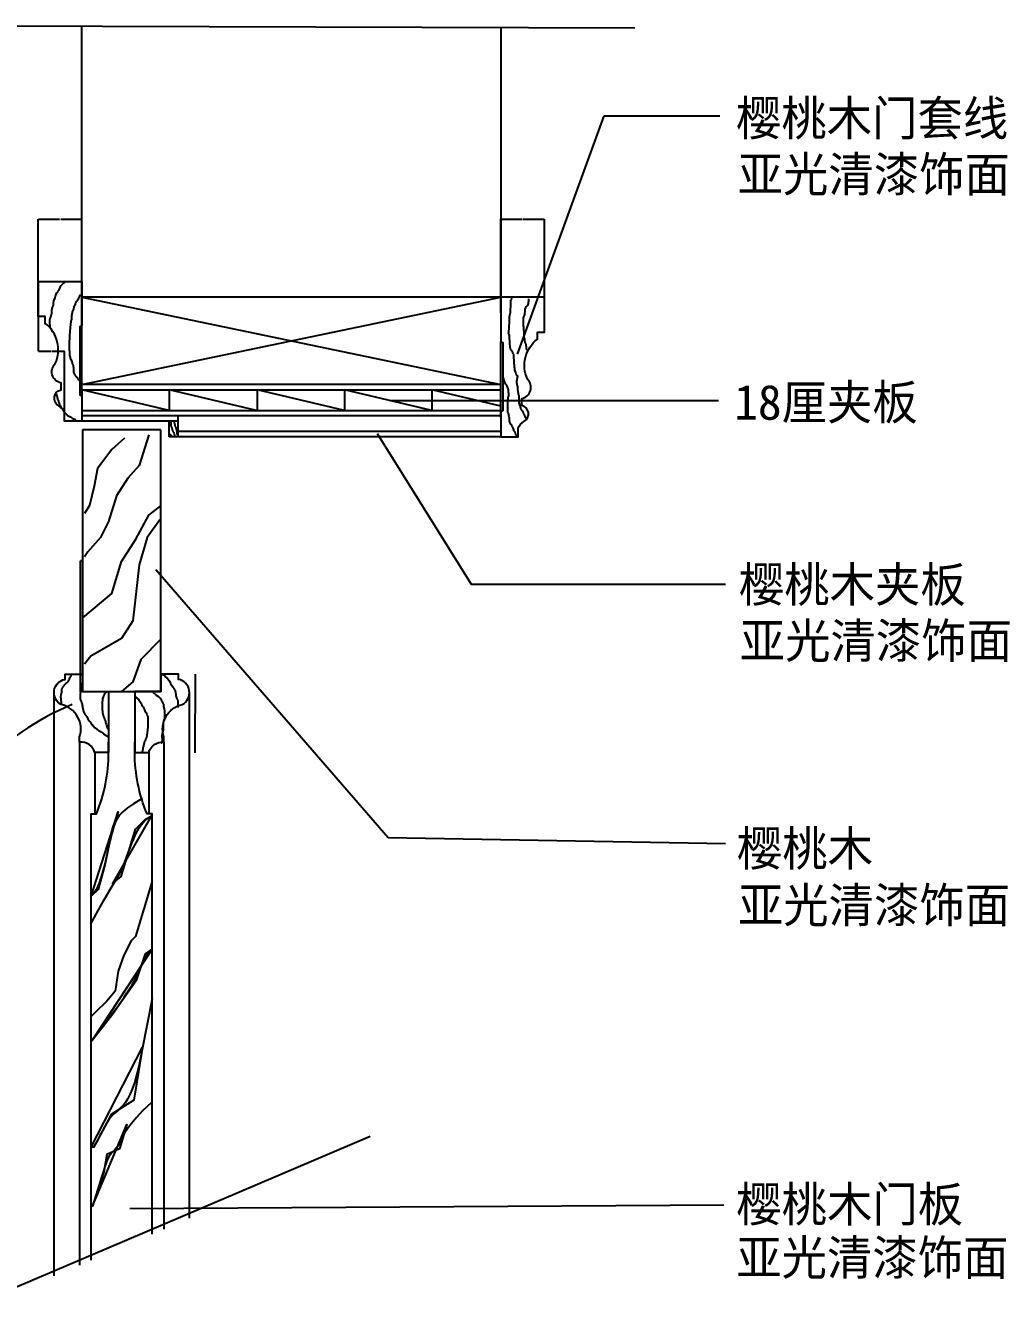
# Model space of a CAD drawing. Header units: metres. Extents: x 284 to 5327, y 183 to 6858.
# Drawn here: x 3512 to 5204, y 4670 to 6858 of the extents above; entities that cross this region are included whole.
import ezdxf

# ---------------------------------------------------------------- set-up
doc = ezdxf.new("R2010")
doc.units = ezdxf.units.M
for name, color, linetype in [('2', 2, 'Continuous'), ('3', 3, 'Continuous'), ('4', 4, 'Continuous'), ('7', 7, 'Continuous'), ('BH', 3, 'Continuous'), ('DIM', 3, 'Continuous'), ('TEXT', 3, 'Continuous')]:
    doc.layers.add(name, color=color, linetype=linetype)
doc.dimstyles.get("Standard").update_dxf_attribs({"dimtxt": 2.5, "dimasz": 2.5, "dimexe": 1.25, "dimexo": 0.625, "dimtad": 1, "dimcen": 2.5, "dimazin": 3, "dimtfac": 1, "dimtmove": 0, "dimatfit": 3})

# ---------------------------------------------------------------- blocks, each defined once
blk = doc.blocks.new('*D30')
for p, q in [((3803.74, 5742.82), (3803.74, 5675.44)), ((3803.49, 5675.44), (3803.24, 5675.44)), ((3803.74, 5608.05), (3803.74, 5675.44)), ((3803.74, 5675.44), (3803.74, 5675.44)), ((3803.99, 5675.44), (3804.24, 5675.44))]:
    blk.add_line(p, q)
at = {"layer": 'Defpoints'}
for p in [(3803.74, 5742.82), (3803.74, 5675.44), (3803.74, 5608.05)]:
    blk.add_point(p, dxfattribs=at)
at = {"layer": 'DIM', "insert": (3803.74, 5676.565), "char_height": 1, "attachment_point": 5}
blk.add_mtext('45', dxfattribs=at)
blk = doc.blocks.new('*D31')
for p, q in [((3534.06, 6418.15), (3534.06, 6525.59)), ((3534.31, 6525.59), (3570.56, 6525.59)), ((3572.56, 6525.59), (3608.81, 6525.59)), ((3609.06, 6418.15), (3609.06, 6525.59))]:
    blk.add_line(p, q)
at = {"layer": 'Defpoints'}
for p in [(3534.06, 6525.59), (3534.06, 6418.15), (3609.06, 6418.15)]:
    blk.add_point(p, dxfattribs=at)
at = {"layer": 'DIM', "insert": (3571.56, 6525.59), "char_height": 1, "attachment_point": 5}
blk.add_mtext('25', dxfattribs=at)
blk = doc.blocks.new('*D32')
for p, q in [((3609.95, 6163.15), (3609.95, 5937.76)), ((3610.2, 5937.76), (3606.4, 5937.76)), ((3606.65, 5712.36), (3606.65, 5937.76))]:
    blk.add_line(p, q)
at = {"layer": 'Defpoints'}
for p in [(3609.95, 6163.15), (3609.95, 5937.76), (3606.65, 5712.36)]:
    blk.add_point(p, dxfattribs=at)
at = {"layer": 'DIM', "insert": (3608.3, 5936.635), "char_height": 1, "attachment_point": 5}
blk.add_mtext('140', dxfattribs=at)
blk = doc.blocks.new('*D33')
for p, q in [((3534.06, 6418.15), (3534.06, 6298.15)), ((3534.31, 6298.15), (3555.56, 6298.15)), ((3557.56, 6298.15), (3578.81, 6298.15)), ((3579.06, 6178.15), (3579.06, 6298.15))]:
    blk.add_line(p, q)
at = {"layer": 'Defpoints'}
for p in [(3534.06, 6418.15), (3534.06, 6298.15), (3579.06, 6178.15)]:
    blk.add_point(p, dxfattribs=at)
at = {"layer": 'DIM', "insert": (3556.56, 6298.15), "char_height": 1, "attachment_point": 5}
blk.add_mtext('80', dxfattribs=at)
blk = doc.blocks.new('*D34')
for p, q in [((4329.06, 6364.15), (4329.06, 6525.26)), ((4329.31, 6525.26), (4365.56, 6525.26)), ((4367.56, 6525.26), (4403.81, 6525.26)), ((4404.06, 6364.15), (4404.06, 6525.26))]:
    blk.add_line(p, q)
at = {"layer": 'Defpoints'}
for p in [(4329.06, 6525.26), (4329.06, 6364.15), (4404.06, 6364.15)]:
    blk.add_point(p, dxfattribs=at)
at = {"layer": 'DIM', "insert": (4366.56, 6525.26), "char_height": 1, "attachment_point": 5}
blk.add_mtext('25', dxfattribs=at)

msp = doc.modelspace()

# ---------------------------------------------------------------- hatches: boundary and pattern name
at = {"layer": '3'}
h = msp.add_hatch(dxfattribs=at)
h.set_pattern_fill('AR-CONC', scale=30)
h.paths.add_polyline_path([(3609.06, 6857.48), (3609.06, 6391.15), (4329.06, 6391.15), (4329.06, 6854.94)])
h = msp.add_hatch(dxfattribs=at)
h.set_pattern_fill('DOLMIT', scale=55)
h.paths.add_polyline_path([(4329.06, 6187.15), (3774.25, 6187.15), (3774.25, 6160.15), (4329.06, 6160.15), (4329.06, 6167.37)])
at = {"layer": 'BH'}
h = msp.add_hatch(dxfattribs=at)
h.set_pattern_fill('ANSI32', scale=500)
h.paths.add_polyline_path([(3609.06, 6857.48), (3609.06, 6391.15), (4329.06, 6391.15), (4329.06, 6854.94)])

# ---------------------------------------------------------------- linework, layer by layer
at = {"layer": '2'}
msp.add_lwpolyline([(4329.06, 6854.12), (4329.06, 6391.15), (3609.06, 6391.15), (3609.06, 6858.36)], dxfattribs=at)
at = {"layer": '3'}
for p, q in [((3575.57, 6413.62), (3574.03, 6412.08)), ((3577.62, 6415.16), (3575.57, 6413.62)), ((3579.16, 6416.69), (3577.62, 6415.16)), ((3580.7, 6417.72), (3579.16, 6416.69)), ((3581.22, 6417.72), (3580.7, 6417.72)), ((3581.73, 6417.21), (3581.22, 6417.72)), ((3562.73, 6391.04), (3562.22, 6390.53)), ((3563.25, 6392.07), (3562.73, 6391.04)), ((3563.76, 6394.12), (3563.25, 6393.09)), ((3563.25, 6393.09), (3563.25, 6392.07)), ((3565.3, 6398.22), (3563.76, 6395.15)), ((3563.76, 6395.15), (3563.76, 6394.12)), ((3566.33, 6399.25), (3565.3, 6398.22)), ((3566.84, 6400.28), (3566.33, 6399.25)), ((3567.87, 6401.3), (3566.84, 6400.28)), ((3568.9, 6402.84), (3567.87, 6401.3)), ((3569.92, 6404.89), (3568.9, 6402.84)), ((3570.44, 6406.95), (3569.92, 6404.89)), ((3571.46, 6409), (3570.44, 6406.95)), ((3572.49, 6410.54), (3571.46, 6409)), ((3574.03, 6412.08), (3572.49, 6410.54)), ((3604.32, 6391.55), (3603.81, 6389.5)), ((3605.35, 6393.61), (3604.32, 6391.55)), ((3605.86, 6394.63), (3605.35, 6393.61)), ((3605.86, 6395.66), (3605.86, 6394.63)), ((3609.06, 6391.15), (4329.06, 6241.15)), ((3609.06, 6241.15), (4329.06, 6391.15)), ((3557.09, 6370.52), (3556.57, 6369.49)), ((3556.57, 6369.49), (3556.57, 6362.31)), ((3558.11, 6373.6), (3557.09, 6371.54)), ((3557.09, 6371.54), (3557.09, 6370.52)), ((3558.63, 6375.13), (3558.11, 6374.62)), ((3558.11, 6374.62), (3558.11, 6373.6)), ((3559.14, 6376.16), (3558.63, 6375.13)), ((3559.65, 6376.67), (3559.14, 6376.16)), ((3560.17, 6383.34), (3559.65, 6382.32)), ((3559.65, 6382.32), (3559.65, 6376.67)), ((3562.22, 6389.5), (3560.17, 6385.4)), ((3560.17, 6385.4), (3560.17, 6383.34)), ((3562.22, 6390.53), (3562.22, 6389.5)), ((3594.05, 6369.49), (3593.03, 6367.44)), ((3594.57, 6370), (3594.05, 6369.49)), ((3595.08, 6373.08), (3594.57, 6372.06)), ((3594.57, 6372.06), (3594.57, 6370)), ((3595.6, 6376.16), (3595.08, 6374.62)), ((3595.08, 6374.62), (3595.08, 6373.08)), ((3596.62, 6377.7), (3595.6, 6376.16)), ((3597.14, 6379.24), (3596.62, 6377.7)), ((3597.65, 6380.78), (3597.14, 6379.24)), ((3598.68, 6381.81), (3597.65, 6380.78)), ((3599.7, 6383.86), (3598.68, 6381.81)), ((3600.73, 6384.88), (3599.7, 6383.86)), ((3601.76, 6386.42), (3600.73, 6384.88)), ((3602.78, 6387.96), (3601.76, 6386.42)), ((3603.81, 6389.5), (3602.78, 6387.96)), ((4345.92, 6376.04), (4345.35, 6370.31)), ((4345.35, 6370.31), (4345.35, 6364.58)), ((4346.5, 6386.93), (4345.92, 6386.36)), ((4345.92, 6386.36), (4345.92, 6376.04)), ((4347.07, 6388.08), (4346.5, 6386.93)), ((4347.65, 6388.65), (4347.07, 6388.08)), ((4348.22, 6389.8), (4347.65, 6388.65)), ((4371.17, 6372.03), (4370.59, 6370.31)), ((4370.59, 6370.31), (4370.59, 6366.3)), ((4371.74, 6373.17), (4371.17, 6372.03)), ((4372.89, 6374.89), (4371.74, 6373.17)), ((4374.03, 6376.04), (4372.89, 6374.89)), ((4375.18, 6377.19), (4374.03, 6376.04)), ((4375.76, 6378.91), (4375.18, 6377.19)), ((4376.33, 6380.63), (4375.76, 6378.91)), ((4376.9, 6384.07), (4376.33, 6382.92)), ((4376.33, 6382.92), (4376.33, 6380.63)), ((4376.9, 6388.65), (4376.9, 6384.07)), ((3554.01, 6353.59), (3553.49, 6353.07)), ((3553.49, 6353.07), (3553.49, 6344.35)), ((3555.03, 6356.66), (3554.01, 6354.61)), ((3554.01, 6354.61), (3554.01, 6353.59)), ((3555.55, 6358.72), (3555.03, 6357.69)), ((3555.03, 6357.69), (3555.03, 6356.66)), ((3556.06, 6360.26), (3555.55, 6359.74)), ((3555.55, 6359.74), (3555.55, 6358.72)), ((3556.57, 6362.31), (3556.06, 6361.79)), ((3556.06, 6361.79), (3556.06, 6360.26)), ((3589.95, 6349.48), (3589.43, 6344.35)), ((3590.46, 6351.53), (3589.95, 6349.48)), ((3590.97, 6353.07), (3590.46, 6351.53)), ((3591.49, 6361.28), (3590.97, 6359.74)), ((3590.97, 6359.74), (3590.97, 6353.07)), ((3592, 6364.36), (3591.49, 6362.82)), ((3591.49, 6362.82), (3591.49, 6361.28)), ((3592.51, 6365.9), (3592, 6364.36)), ((3593.03, 6367.44), (3592.51, 6365.9)), ((4343.63, 6347.38), (4343.06, 6341.65)), ((4344.2, 6359.42), (4343.63, 6358.27)), ((4343.63, 6358.27), (4343.63, 6347.38)), ((4344.78, 6362.28), (4344.2, 6360.56)), ((4344.2, 6360.56), (4344.2, 6359.42)), ((4345.35, 6364.58), (4344.78, 6362.28)), ((4368.3, 6357.12), (4367.72, 6355.98)), ((4367.72, 6355.98), (4367.72, 6341.65)), ((4369.45, 6359.99), (4368.3, 6357.7)), ((4368.3, 6357.7), (4368.3, 6357.12)), ((4370.02, 6361.71), (4369.45, 6359.99)), ((4370.59, 6366.3), (4370.02, 6364)), ((4370.02, 6364), (4370.02, 6361.71)), ((3553.49, 6344.35), (3554.01, 6343.84)), ((3554.01, 6343.84), (3554.01, 6337.68)), ((3588.92, 6339.22), (3587.89, 6324.85)), ((3589.43, 6344.35), (3588.92, 6339.22)), ((4342.48, 6331.33), (4341.91, 6330.18)), ((4341.91, 6330.18), (4341.91, 6329.03)), ((4341.91, 6329.03), (4342.48, 6328.46)), ((4343.06, 6335.91), (4342.48, 6333.62)), ((4342.48, 6333.62), (4342.48, 6331.33)), ((4342.48, 6328.46), (4343.06, 6327.31)), ((4343.06, 6341.65), (4343.06, 6335.91)), ((4343.06, 6327.31), (4343.63, 6325.59)), ((4343.63, 6325.59), (4343.63, 6319.86)), ((4367.72, 6341.65), (4368.3, 6339.93)), ((4368.3, 6339.93), (4368.3, 6334.77)), ((4368.3, 6334.77), (4368.87, 6333.62)), ((4368.87, 6333.62), (4368.87, 6322.15)), ((3587.89, 6324.85), (3587.38, 6310.49)), ((3587.38, 6310.49), (3587.38, 6299.71)), ((4343.63, 6319.86), (4344.2, 6317.57)), ((4344.2, 6317.57), (4344.2, 6311.84)), ((4344.2, 6311.84), (4344.78, 6306.1)), ((4344.78, 6306.1), (4345.35, 6303.81)), ((4345.35, 6303.81), (4345.92, 6301.52)), ((4368.87, 6322.15), (4369.45, 6321.58)), ((4369.45, 6321.58), (4369.45, 6321.01)), ((4369.45, 6321.01), (4370.02, 6320.43)), ((4370.02, 6320.43), (4370.02, 6316.42)), ((4370.02, 6316.42), (4370.59, 6315.27)), ((4370.59, 6315.27), (4370.59, 6312.98)), ((4370.59, 6312.98), (4371.17, 6312.98)), ((4371.17, 6312.98), (4371.17, 6312.41)), ((4371.17, 6312.41), (4371.74, 6311.84)), ((4371.74, 6311.84), (4372.31, 6311.26)), ((4372.31, 6311.26), (4372.31, 6307.25)), ((4372.31, 6307.25), (4372.89, 6307.25)), ((4372.89, 6307.25), (4372.89, 6302.09)), ((3587.38, 6299.71), (3587.89, 6298.17)), ((3587.89, 6298.17), (3587.89, 6290.99)), ((3587.89, 6290.99), (3588.41, 6289.45)), ((3588.41, 6289.45), (3588.92, 6287.91)), ((3588.92, 6287.91), (3588.92, 6286.37)), ((3588.92, 6286.37), (3589.95, 6284.83)), ((3589.95, 6284.83), (3590.46, 6283.29)), ((3590.46, 6283.29), (3590.97, 6281.75)), ((3590.97, 6281.75), (3591.49, 6280.21)), ((4345.92, 6301.52), (4347.07, 6300.37)), ((4347.07, 6300.37), (4347.65, 6299.22)), ((4347.65, 6299.22), (4348.22, 6298.65)), ((4348.22, 6298.65), (4348.79, 6297.5)), ((4348.79, 6297.5), (4349.37, 6296.36)), ((4349.37, 6296.36), (4350.51, 6294.64)), ((4350.51, 6294.64), (4351.09, 6292.34)), ((4351.09, 6292.34), (4351.09, 6286.61)), ((4351.09, 6286.61), (4351.66, 6284.32)), ((4351.66, 6284.32), (4351.66, 6276.87)), ((4372.89, 6302.09), (4373.46, 6301.52)), ((4373.46, 6301.52), (4373.46, 6300.37)), ((3591.49, 6280.21), (3592, 6278.68)), ((3592, 6278.68), (3592.51, 6277.14)), ((3592.51, 6277.14), (3593.03, 6276.11)), ((3593.03, 6276.11), (3593.54, 6275.08)), ((3593.54, 6275.08), (3593.54, 6274.57)), ((3593.54, 6274.57), (3594.05, 6274.06)), ((3594.05, 6274.06), (3594.05, 6271.49)), ((3594.05, 6271.49), (3594.57, 6270.47)), ((3594.57, 6270.47), (3594.57, 6261.74)), ((3594.57, 6261.74), (3595.08, 6261.74)), ((3595.08, 6261.74), (3595.08, 6260.2)), ((3595.08, 6260.2), (3595.6, 6259.69)), ((3595.6, 6259.69), (3596.11, 6258.66)), ((4351.66, 6276.87), (4352.23, 6275.72)), ((4352.23, 6275.72), (4352.23, 6271.13)), ((4352.23, 6271.13), (4352.81, 6269.41)), ((4352.81, 6269.41), (4352.81, 6266.55)), ((4352.81, 6266.55), (4353.38, 6264.83)), ((4353.38, 6264.83), (4353.96, 6263.11)), ((4353.96, 6263.11), (4354.53, 6261.96)), ((4354.53, 6261.96), (4355.1, 6260.81)), ((4355.1, 6260.81), (4355.68, 6257.95)), ((3596.11, 6258.66), (3596.62, 6257.64)), ((3596.62, 6257.64), (3597.14, 6257.13)), ((3597.14, 6257.13), (3597.65, 6257.13)), ((3597.65, 6257.13), (3597.65, 6256.61)), ((3597.65, 6256.61), (3598.16, 6256.1)), ((3598.16, 6256.1), (3598.68, 6255.59)), ((3598.68, 6255.59), (3598.68, 6255.07)), ((3598.68, 6255.07), (3599.19, 6254.56)), ((3599.19, 6254.56), (3599.7, 6254.05)), ((3599.7, 6254.05), (3600.22, 6253.53)), ((3600.22, 6253.53), (3600.73, 6253.02)), ((3600.73, 6253.02), (3601.24, 6252.51)), ((3601.24, 6252.51), (3601.24, 6251.48)), ((3601.24, 6251.48), (3601.76, 6250.97)), ((3601.76, 6250.97), (3602.27, 6250.46)), ((3602.27, 6250.46), (3602.78, 6249.94)), ((3602.78, 6249.94), (3603.3, 6249.94)), ((3603.3, 6249.94), (3603.3, 6249.43)), ((3603.3, 6249.43), (3603.81, 6249.43)), ((3603.81, 6249.43), (3603.81, 6248.4)), ((3603.81, 6248.4), (3604.32, 6248.4)), ((3604.32, 6248.4), (3604.32, 6247.89)), ((4332.73, 6256.23), (4332.73, 6253.94)), ((4332.73, 6253.94), (4333.3, 6252.22)), ((4333.3, 6252.22), (4335.02, 6246.48)), ((4335.02, 6246.48), (4336.17, 6244.19)), ((4336.17, 6244.19), (4337.32, 6242.47)), ((4337.32, 6242.47), (4337.89, 6241.32)), ((4337.89, 6241.32), (4338.47, 6240.75)), ((4338.47, 6240.75), (4339.04, 6239.6)), ((4339.04, 6239.6), (4339.61, 6238.46)), ((4339.61, 6238.46), (4340.19, 6236.74)), ((4355.68, 6257.95), (4356.82, 6256.8)), ((4356.82, 6248.78), (4356.25, 6247.06)), ((4356.25, 6247.06), (4356.25, 6244.76)), ((4356.25, 6244.76), (4356.82, 6242.47)), ((4356.82, 6256.8), (4357.97, 6256.23)), ((4357.4, 6252.22), (4356.82, 6251.07)), ((4356.82, 6251.07), (4356.82, 6248.78)), ((4356.82, 6242.47), (4356.82, 6240.75)), ((4356.82, 6240.75), (4357.4, 6239.03)), ((4357.97, 6254.51), (4357.4, 6253.36)), ((4357.4, 6253.36), (4357.4, 6252.22)), ((4357.4, 6239.03), (4357.97, 6237.88)), ((4357.97, 6256.23), (4357.97, 6256.8)), ((4357.97, 6256.8), (4357.97, 6254.51)), ((4357.97, 6237.88), (4357.97, 6231.58)), ((3564.79, 6224.8), (3565.3, 6224.8)), ((3565.3, 6224.8), (3565.3, 6222.75)), ((3565.3, 6222.75), (3565.81, 6221.21)), ((3565.81, 6221.21), (3566.33, 6219.67)), ((3566.33, 6219.67), (3566.33, 6218.13)), ((3566.33, 6218.13), (3566.84, 6217.1)), ((3566.84, 6217.1), (3566.84, 6216.08)), ((3566.84, 6216.08), (3567.87, 6214.54)), ((4340.19, 6236.74), (4340.76, 6235.59)), ((4340.76, 6235.59), (4341.33, 6233.87)), ((4341.33, 6216.1), (4340.76, 6214.95)), ((4341.33, 6233.87), (4341.91, 6232.72)), ((4341.91, 6220.69), (4341.33, 6219.54)), ((4341.33, 6219.54), (4341.33, 6216.1)), ((4341.91, 6232.72), (4341.91, 6228.71)), ((4341.91, 6228.71), (4342.48, 6226.42)), ((4342.48, 6221.26), (4341.91, 6220.69)), ((4342.48, 6226.42), (4342.48, 6221.26)), ((4357.97, 6231.58), (4358.55, 6231)), ((4358.55, 6231), (4358.55, 6228.14)), ((4358.55, 6228.14), (4359.12, 6226.99)), ((4359.12, 6226.99), (4359.12, 6224.7)), ((4359.12, 6224.7), (4359.69, 6223.55)), ((4359.69, 6223.55), (4360.27, 6222.41)), ((4360.27, 6222.41), (4360.27, 6209.79)), ((3567.87, 6214.54), (3568.9, 6212.49)), ((3568.9, 6212.49), (3568.9, 6211.46)), ((3568.9, 6211.46), (3569.41, 6209.92)), ((3569.41, 6209.92), (3569.92, 6208.38)), ((3569.92, 6208.38), (3570.44, 6206.84)), ((3570.44, 6206.84), (3571.46, 6204.79)), ((3571.46, 6204.79), (3571.98, 6203.25)), ((3571.98, 6203.25), (3572.49, 6202.74)), ((3572.49, 6202.74), (3572.49, 6201.71)), ((3572.49, 6201.71), (3573, 6201.2)), ((3573, 6201.2), (3573.52, 6200.69)), ((3573.52, 6200.69), (3574.03, 6200.69)), ((3574.03, 6200.69), (3574.54, 6200.17)), ((3574.54, 6200.17), (3575.06, 6199.66)), ((3575.06, 6199.66), (3575.57, 6199.15)), ((3575.57, 6199.15), (3577.62, 6195.04)), ((3577.62, 6195.04), (3578.65, 6194.02)), ((3578.65, 6194.02), (3579.16, 6192.99)), ((4340.76, 6214.95), (4340.76, 6193.17)), ((4360.27, 6209.79), (4360.84, 6208.07)), ((4360.84, 6208.07), (4361.99, 6204.63)), ((4361.99, 6204.63), (4362.56, 6203.49)), ((4362.56, 6203.49), (4362.56, 6202.34)), ((4362.56, 6202.34), (4363.13, 6201.19)), ((4363.13, 6201.19), (4363.13, 6200.05)), ((4363.13, 6200.05), (4363.71, 6198.9)), ((4363.71, 6198.9), (4363.71, 6198.33)), ((4363.71, 6198.33), (4364.28, 6198.33)), ((4364.28, 6198.33), (4364.86, 6197.76)), ((4364.86, 6197.76), (4364.86, 6197.18)), ((4364.86, 6197.18), (4365.43, 6196.61)), ((4365.43, 6196.61), (4366.58, 6195.46)), ((4366.58, 6195.46), (4367.15, 6193.74)), ((3579.16, 6192.99), (3579.68, 6192.48)), ((3579.68, 6192.48), (3580.19, 6191.96)), ((3580.19, 6191.96), (3580.7, 6191.45)), ((3580.7, 6191.45), (3581.22, 6191.45)), ((3581.22, 6191.45), (3581.73, 6190.94)), ((3581.73, 6190.94), (3582.25, 6189.91)), ((3582.25, 6189.91), (3582.76, 6189.4)), ((3582.76, 6189.4), (3583.79, 6188.37)), ((3583.79, 6188.37), (3584.3, 6187.86)), ((3584.3, 6187.86), (3585.33, 6187.35)), ((3585.33, 6187.35), (3586.35, 6186.83)), ((3586.35, 6186.83), (3586.87, 6186.32)), ((3586.87, 6186.32), (3587.38, 6185.81)), ((3587.38, 6185.81), (3588.92, 6185.81)), ((3588.92, 6185.81), (3588.92, 6185.29)), ((3588.92, 6185.29), (3589.95, 6185.29)), ((3589.95, 6185.29), (3590.46, 6184.78)), ((3590.46, 6184.78), (3591.49, 6183.75)), ((3591.49, 6183.75), (3592.51, 6183.24)), ((3592.51, 6183.24), (3593.54, 6182.73)), ((3593.54, 6182.73), (3594.57, 6182.22)), ((3594.57, 6182.22), (3596.11, 6182.22)), ((3596.11, 6182.22), (3596.62, 6181.7)), ((3596.62, 6181.7), (3596.62, 6181.19)), ((3596.62, 6181.19), (3597.14, 6181.19)), ((3597.14, 6181.19), (3597.14, 6180.16)), ((3761.61, 6177.23), (3761.61, 6170.64)), ((3768.21, 6177.23), (3767.86, 6176.54)), ((3767.86, 6176.54), (3767.86, 6174.8)), ((3767.86, 6174.8), (3768.21, 6174.46)), ((3768.21, 6174.46), (3768.21, 6172.72)), ((3768.21, 6172.72), (3768.56, 6171.68)), ((4340.76, 6193.17), (4341.33, 6192.6)), ((4341.33, 6192.6), (4342.48, 6190.3)), ((4342.48, 6190.3), (4342.48, 6188.01)), ((4342.48, 6188.01), (4343.06, 6186.29)), ((4343.06, 6186.29), (4343.63, 6184)), ((4343.63, 6184), (4343.63, 6178.26)), ((4343.63, 6178.26), (4344.2, 6176.54)), ((4344.2, 6176.54), (4344.78, 6175.4)), ((4344.78, 6175.4), (4345.35, 6173.68)), ((4345.35, 6173.68), (4346.5, 6173.1)), ((4346.5, 6173.1), (4347.07, 6171.96)), ((4367.15, 6193.74), (4367.72, 6192.6)), ((4367.72, 6192.6), (4367.72, 6192.02)), ((4367.72, 6192.02), (4368.3, 6191.45)), ((4368.3, 6191.45), (4368.3, 6190.88)), ((4368.3, 6190.88), (4368.87, 6190.3)), ((4368.87, 6190.3), (4368.87, 6189.73)), ((4368.87, 6189.73), (4369.45, 6189.16)), ((4369.45, 6189.16), (4370.02, 6188.01)), ((4370.02, 6188.01), (4370.02, 6187.44)), ((4370.02, 6187.44), (4370.59, 6186.29)), ((4370.59, 6186.29), (4371.17, 6185.72)), ((4371.17, 6185.72), (4371.17, 6184.57)), ((4371.17, 6184.57), (4371.74, 6184.57)), ((4371.74, 6184.57), (4371.74, 6184)), ((4371.74, 6184), (4372.31, 6184)), ((4372.31, 6184), (4372.31, 6182.85)), ((3759.53, 6156.41), (3759.88, 6156.06)), ((3759.88, 6156.06), (3760.92, 6155.37)), ((3760.92, 6155.37), (3761.61, 6154.33)), ((3761.61, 6170.64), (3761.96, 6169.95)), ((3761.61, 6154.33), (3762.31, 6153.64)), ((3761.96, 6169.95), (3762.31, 6169.25)), ((3762.31, 6169.25), (3762.65, 6168.21)), ((3762.31, 6153.64), (3762.65, 6152.94)), ((3762.65, 6168.21), (3763, 6167.52)), ((3762.65, 6152.94), (3763, 6152.25)), ((3763, 6167.52), (3763, 6167.17)), ((3763, 6167.17), (3763.35, 6166.48)), ((3763, 6152.25), (3763.35, 6151.9)), ((3763.35, 6166.48), (3763.7, 6166.13)), ((3763.35, 6151.9), (3763.7, 6151.21)), ((3763.7, 6166.13), (3763.7, 6165.43)), ((3763.7, 6165.43), (3764.04, 6164.74)), ((3764.04, 6164.74), (3764.39, 6163.7)), ((3764.39, 6163.7), (3764.39, 6162.66)), ((3764.39, 6162.66), (3764.74, 6161.96)), ((3764.74, 6161.96), (3764.74, 6161.62)), ((3764.74, 6161.62), (3765.08, 6161.27)), ((3765.08, 6161.27), (3765.08, 6160.92)), ((3765.08, 6160.92), (3765.43, 6160.58)), ((3765.43, 6160.58), (3765.78, 6159.88)), ((3765.78, 6159.88), (3766.13, 6159.53)), ((3766.13, 6159.53), (3766.47, 6159.19)), ((3766.47, 6159.19), (3766.47, 6158.84)), ((3766.47, 6158.84), (3766.82, 6158.49)), ((3766.82, 6158.49), (3766.82, 6157.8)), ((3766.82, 6157.8), (3767.17, 6157.11)), ((3767.17, 6157.11), (3767.52, 6156.06)), ((3767.52, 6156.06), (3768.21, 6153.98)), ((3768.21, 6153.98), (3768.21, 6153.29)), ((3768.21, 6153.29), (3768.56, 6152.94)), ((3768.56, 6171.68), (3768.56, 6170.64)), ((3768.56, 6170.64), (3768.9, 6169.95)), ((3768.56, 6152.94), (3768.56, 6152.59)), ((3768.56, 6152.59), (3768.9, 6152.25)), ((3768.9, 6169.95), (3768.9, 6169.25)), ((3768.9, 6169.25), (3769.25, 6168.9)), ((3768.9, 6152.25), (3768.9, 6151.9)), ((3768.9, 6151.9), (3769.25, 6151.55)), ((3769.25, 6168.9), (3769.6, 6168.56)), ((3769.25, 6151.55), (3769.25, 6151.21)), ((3769.6, 6168.56), (3769.95, 6167.86)), ((3769.95, 6167.86), (3770.29, 6167.52)), ((3770.29, 6167.52), (3770.29, 6167.17)), ((3770.29, 6167.17), (3770.64, 6166.48)), ((3770.64, 6166.48), (3770.64, 6165.78)), ((3770.64, 6165.78), (3770.99, 6164.74)), ((3770.99, 6164.74), (3770.99, 6164.05)), ((3770.99, 6164.05), (3771.34, 6163.01)), ((3771.34, 6163.01), (3771.34, 6162.31)), ((3771.34, 6162.31), (3771.68, 6161.62)), ((3771.68, 6161.62), (3771.68, 6160.92)), ((3771.68, 6160.92), (3772.03, 6160.58)), ((3772.03, 6160.58), (3772.03, 6156.06)), ((3772.03, 6156.06), (3772.38, 6156.06)), ((3772.38, 6156.06), (3772.38, 6155.72)), ((3772.38, 6155.72), (3772.72, 6155.72)), ((3772.72, 6155.72), (3772.72, 6155.37)), ((4347.07, 6171.96), (4347.65, 6171.96)), ((4347.65, 6171.96), (4347.65, 6171.39)), ((4347.65, 6171.39), (4348.79, 6169.67)), ((4348.79, 6169.67), (4349.37, 6167.37)), ((4349.37, 6167.37), (4350.51, 6165.08)), ((4350.51, 6165.08), (4351.09, 6163.36)), ((4351.09, 6163.36), (4351.09, 6161.64)), ((4351.09, 6161.64), (4351.66, 6161.64)), ((4351.66, 6161.64), (4352.23, 6161.07)), ((4352.23, 6161.07), (4352.81, 6161.07)), ((4352.81, 6161.07), (4352.81, 6159.92)), ((4352.81, 6159.92), (4353.38, 6159.35)), ((4353.38, 6159.35), (4353.38, 6158.77)), ((4353.38, 6158.77), (4353.96, 6158.2)), ((4353.96, 6158.2), (4353.96, 6157.05)), ((4353.96, 6157.05), (4354.53, 6156.48)), ((4354.53, 6156.48), (4354.53, 6154.76)), ((4354.53, 6154.76), (4355.1, 6154.76)), ((4355.1, 6154.76), (4355.68, 6154.19)), ((4355.68, 6154.19), (4355.68, 6152.47)), ((4355.68, 6152.47), (4356.82, 6152.47)), ((4356.82, 6152.47), (4356.82, 6151.89)), ((4356.82, 6151.89), (4357.4, 6151.32)), ((4357.4, 6151.32), (4357.4, 6150.75)), ((3587.26, 5735.26), (3586.82, 5733.93)), ((3587.7, 5736.58), (3587.26, 5735.26)), ((3588.14, 5737.46), (3587.7, 5736.58)), ((3588.58, 5738.34), (3588.14, 5737.46)), ((3589.46, 5739.22), (3588.58, 5738.34)), ((3589.91, 5740.1), (3589.46, 5739.22)), ((3590.79, 5740.98), (3589.91, 5740.1)), ((3747.21, 5742.74), (3747.65, 5742.74)), ((3747.65, 5742.74), (3748.97, 5741.86)), ((3748.97, 5741.86), (3751.61, 5740.1)), ((3751.61, 5740.1), (3752.94, 5738.78)), ((3752.94, 5738.78), (3754.26, 5737.9)), ((3754.26, 5737.9), (3755.58, 5736.14)), ((3755.58, 5736.14), (3756.9, 5734.82)), ((3756.9, 5734.82), (3759.55, 5731.29)), ((3574.48, 5718.52), (3574.04, 5717.2)), ((3574.04, 5717.2), (3574.04, 5711.48)), ((3575.36, 5719.84), (3574.48, 5718.52)), ((3575.81, 5720.73), (3575.36, 5719.84)), ((3576.69, 5721.61), (3575.81, 5720.73)), ((3577.57, 5722.49), (3576.69, 5721.61)), ((3578.01, 5723.81), (3577.57, 5722.49)), ((3578.89, 5724.69), (3578.01, 5723.81)), ((3580.65, 5726.45), (3578.89, 5724.69)), ((3581.53, 5726.89), (3580.65, 5726.45)), ((3582.41, 5727.77), (3581.53, 5726.89)), ((3583.3, 5728.21), (3582.41, 5727.77)), ((3584.18, 5729.09), (3583.3, 5728.21)), ((3584.62, 5729.53), (3584.18, 5729.09)), ((3585.06, 5730.41), (3584.62, 5729.53)), ((3585.5, 5731.29), (3585.06, 5730.41)), ((3585.94, 5732.61), (3585.5, 5731.29)), ((3586.82, 5733.93), (3585.94, 5732.61)), ((3607.09, 5715.44), (3606.65, 5713.68)), ((3606.65, 5713.68), (3606.65, 5712.36)), ((3607.53, 5716.76), (3607.09, 5715.44)), ((3607.97, 5718.96), (3607.53, 5718.08)), ((3607.53, 5718.08), (3607.53, 5716.76)), ((3608.41, 5720.29), (3607.97, 5718.96)), ((3608.85, 5726.01), (3608.41, 5724.69)), ((3608.41, 5724.69), (3608.41, 5720.29)), ((3609.73, 5727.77), (3608.85, 5726.01)), ((3610.17, 5728.65), (3609.73, 5727.77)), ((3610.61, 5728.65), (3610.17, 5728.65)), ((3648.95, 5713.15), (3705.95, 5713.15)), ((3651.59, 5712.8), (3651.15, 5711.92)), ((3652.03, 5712.8), (3651.59, 5712.8)), ((3730.91, 5714.12), (3730.91, 5712.36)), ((3759.55, 5731.29), (3761.31, 5726.89)), ((3761.31, 5726.89), (3762.63, 5725.13)), ((3762.63, 5725.13), (3763.51, 5723.81)), ((3763.51, 5723.81), (3764.39, 5722.93)), ((3764.39, 5722.93), (3765.27, 5721.17)), ((3765.27, 5721.17), (3765.71, 5720.29)), ((3765.71, 5720.29), (3766.16, 5719.4)), ((3766.16, 5719.4), (3767.04, 5718.52)), ((3767.04, 5718.52), (3767.48, 5717.2)), ((3767.48, 5717.2), (3768.36, 5715.88)), ((3768.36, 5715.88), (3769.24, 5715)), ((3769.24, 5715), (3769.24, 5713.24)), ((3769.24, 5713.24), (3769.68, 5712.36)), ((3572.72, 5706.64), (3572.28, 5705.76)), ((3572.28, 5705.76), (3572.28, 5702.67)), ((3572.28, 5702.67), (3572.72, 5702.23)), ((3573.16, 5709.28), (3572.72, 5707.96)), ((3572.72, 5707.96), (3572.72, 5706.64)), ((3572.72, 5702.23), (3572.72, 5697.39)), ((3572.72, 5697.39), (3573.16, 5696.95)), ((3573.6, 5710.16), (3573.16, 5709.28)), ((3573.16, 5696.95), (3573.16, 5693.43)), ((3573.16, 5693.43), (3573.6, 5692.99)), ((3574.04, 5711.48), (3573.6, 5710.16)), ((3573.6, 5692.99), (3573.6, 5692.55)), ((3573.6, 5692.55), (3574.04, 5692.11)), ((3574.04, 5692.11), (3574.48, 5691.67)), ((3574.48, 5691.67), (3574.48, 5691.23)), ((3606.65, 5712.36), (3606.21, 5707.96)), ((3606.21, 5707.96), (3606.21, 5700.03)), ((3606.21, 5700.03), (3606.65, 5698.71)), ((3606.65, 5698.71), (3607.53, 5697.39)), ((3607.53, 5697.39), (3607.97, 5695.63)), ((3607.97, 5695.63), (3608.41, 5694.75)), ((3608.41, 5694.75), (3608.41, 5693.43)), ((3608.41, 5693.43), (3608.85, 5692.55)), ((3608.85, 5692.55), (3609.29, 5691.23)), ((3609.29, 5691.23), (3609.29, 5689.46)), ((3644.1, 5692.11), (3643.66, 5691.23)), ((3643.66, 5691.23), (3643.66, 5683.3)), ((3644.54, 5697.39), (3644.1, 5696.07)), ((3644.1, 5696.07), (3644.1, 5692.11)), ((3644.98, 5702.23), (3644.54, 5700.91)), ((3644.54, 5700.91), (3644.54, 5697.39)), ((3645.42, 5703.99), (3644.98, 5702.23)), ((3645.86, 5704.87), (3645.42, 5703.99)), ((3646.31, 5706.2), (3645.86, 5704.87)), ((3646.75, 5707.08), (3646.31, 5706.2)), ((3647.19, 5708.4), (3646.75, 5707.08)), ((3648.07, 5709.28), (3647.19, 5708.4)), ((3648.51, 5710.16), (3648.07, 5709.28)), ((3649.39, 5710.6), (3648.51, 5710.16)), ((3649.83, 5711.04), (3649.39, 5710.6)), ((3650.71, 5711.48), (3649.83, 5711.04)), ((3651.15, 5711.92), (3650.71, 5711.48)), ((3700.06, 5704.43), (3700.5, 5703.99)), ((3700.5, 5703.99), (3703.15, 5702.67)), ((3703.15, 5702.67), (3704.03, 5701.79)), ((3704.03, 5701.79), (3705.35, 5700.91)), ((3705.35, 5700.91), (3706.23, 5700.03)), ((3706.23, 5700.03), (3707.11, 5698.27)), ((3707.11, 5698.27), (3709.76, 5694.75)), ((3709.76, 5694.75), (3710.64, 5692.99)), ((3710.64, 5692.99), (3711.52, 5691.23)), ((3711.52, 5691.23), (3712.84, 5689.46)), ((3730.91, 5712.36), (3731.35, 5711.92)), ((3731.35, 5711.92), (3732.23, 5711.04)), ((3732.23, 5711.04), (3733.11, 5710.16)), ((3733.11, 5710.16), (3733.99, 5709.28)), ((3733.99, 5709.28), (3735.31, 5708.4)), ((3735.31, 5708.4), (3736.63, 5707.08)), ((3736.63, 5707.08), (3739.28, 5705.31)), ((3739.28, 5705.31), (3740.6, 5704.87)), ((3740.6, 5704.87), (3741.48, 5703.99)), ((3741.48, 5703.99), (3741.92, 5703.55)), ((3741.92, 5703.55), (3742.8, 5702.67)), ((3742.8, 5702.67), (3743.24, 5702.23)), ((3743.24, 5702.23), (3743.68, 5701.79)), ((3743.68, 5701.79), (3744.12, 5700.91)), ((3744.12, 5700.91), (3744.56, 5700.03)), ((3744.56, 5700.03), (3745.01, 5699.15)), ((3745.01, 5699.15), (3745.45, 5697.83)), ((3745.45, 5697.83), (3746.33, 5696.51)), ((3746.33, 5696.51), (3746.77, 5695.63)), ((3746.77, 5695.63), (3747.65, 5694.31)), ((3747.65, 5694.31), (3748.09, 5692.99)), ((3748.09, 5692.99), (3748.53, 5692.11)), ((3748.53, 5692.11), (3748.97, 5690.78)), ((3748.97, 5690.78), (3748.97, 5690.34)), ((3769.68, 5712.36), (3769.68, 5710.6)), ((3769.68, 5710.6), (3770.12, 5709.72)), ((3770.12, 5709.72), (3770.56, 5709.28)), ((3770.56, 5709.28), (3770.56, 5705.31)), ((3770.56, 5705.31), (3771, 5703.99)), ((3771, 5703.99), (3771.44, 5703.11)), ((3771.44, 5703.11), (3771.88, 5701.79)), ((3771.88, 5701.79), (3772.32, 5701.35)), ((3772.32, 5701.35), (3772.32, 5700.47)), ((3772.32, 5700.47), (3772.76, 5700.03)), ((3772.76, 5700.03), (3772.76, 5699.59)), ((3772.76, 5699.59), (3773.21, 5699.15)), ((3773.21, 5699.15), (3773.21, 5698.27)), ((3773.21, 5698.27), (3773.65, 5697.83)), ((3773.65, 5697.83), (3773.65, 5696.07)), ((3773.65, 5696.07), (3774.09, 5695.63)), ((3773.65, 5691.23), (3773.65, 5685.94)), ((3774.09, 5691.23), (3773.65, 5691.23)), ((3774.09, 5695.63), (3774.09, 5691.23)), ((3609.29, 5689.46), (3609.73, 5687.7)), ((3609.73, 5687.7), (3610.17, 5685.94)), ((3610.17, 5685.94), (3610.61, 5684.18)), ((3610.61, 5684.18), (3610.61, 5682.86)), ((3610.61, 5682.86), (3611.06, 5681.54)), ((3611.06, 5681.54), (3611.06, 5680.22)), ((3611.06, 5680.22), (3611.94, 5678.9)), ((3611.94, 5678.9), (3612.38, 5677.58)), ((3612.38, 5677.58), (3612.82, 5676.25)), ((3612.82, 5676.25), (3613.26, 5675.37)), ((3613.26, 5675.37), (3614.14, 5674.05)), ((3614.14, 5674.05), (3614.58, 5673.17)), ((3614.58, 5673.17), (3615.46, 5672.29)), ((3615.46, 5672.29), (3616.78, 5670.97)), ((3616.78, 5670.97), (3617.66, 5670.09)), ((3617.66, 5670.09), (3619.43, 5666.57)), ((3643.66, 5683.3), (3644.1, 5682.42)), ((3644.1, 5682.42), (3644.1, 5681.1)), ((3644.1, 5681.1), (3644.54, 5679.78)), ((3644.54, 5679.78), (3644.54, 5676.25)), ((3644.54, 5676.25), (3644.98, 5674.93)), ((3644.98, 5674.93), (3644.98, 5673.61)), ((3644.98, 5673.61), (3645.42, 5672.73)), ((3645.42, 5672.73), (3645.42, 5671.85)), ((3645.42, 5671.85), (3645.86, 5670.97)), ((3645.86, 5670.97), (3646.31, 5669.65)), ((3646.31, 5669.65), (3646.75, 5668.77)), ((3646.75, 5668.77), (3647.19, 5667.89)), ((3712.84, 5689.46), (3713.72, 5687.7)), ((3713.72, 5687.7), (3714.16, 5686.82)), ((3714.16, 5686.82), (3715.04, 5685.5)), ((3715.04, 5685.5), (3715.48, 5684.18)), ((3715.48, 5684.18), (3715.92, 5682.86)), ((3715.92, 5682.86), (3716.81, 5681.54)), ((3716.81, 5681.54), (3717.25, 5680.22)), ((3717.25, 5680.22), (3718.13, 5678.46)), ((3718.13, 5678.46), (3719.01, 5677.58)), ((3719.01, 5677.58), (3719.45, 5676.25)), ((3719.45, 5676.25), (3719.89, 5675.37)), ((3719.89, 5675.37), (3720.77, 5674.05)), ((3720.77, 5674.05), (3721.21, 5672.29)), ((3721.21, 5672.29), (3721.65, 5670.97)), ((3721.65, 5670.97), (3722.09, 5669.65)), ((3722.09, 5669.65), (3722.09, 5667.89)), ((3748.97, 5690.34), (3749.41, 5689.46)), ((3749.41, 5689.46), (3749.41, 5687.26)), ((3749.41, 5687.26), (3749.85, 5685.94)), ((3749.85, 5685.94), (3749.85, 5685.06)), ((3749.85, 5685.06), (3750.29, 5683.74)), ((3750.29, 5683.74), (3750.29, 5681.98)), ((3750.29, 5681.98), (3750.73, 5681.1)), ((3750.73, 5681.1), (3750.73, 5673.61)), ((3750.73, 5673.61), (3751.17, 5673.17)), ((3751.17, 5673.17), (3751.17, 5667.89)), ((3619.43, 5666.57), (3620.31, 5664.81)), ((3620.31, 5664.81), (3621.63, 5663.05)), ((3621.63, 5663.05), (3622.95, 5661.28)), ((3622.95, 5661.28), (3623.83, 5659.96)), ((3623.83, 5659.96), (3624.27, 5658.64)), ((3624.27, 5658.64), (3625.16, 5657.76)), ((3625.16, 5657.76), (3626.04, 5656.88)), ((3626.04, 5656.88), (3627.8, 5654.24)), ((3627.8, 5654.24), (3629.56, 5652.92)), ((3629.56, 5652.92), (3630.88, 5651.6)), ((3630.88, 5651.6), (3632.21, 5650.72)), ((3632.21, 5650.72), (3633.09, 5650.28)), ((3633.09, 5650.28), (3633.53, 5649.84)), ((3633.53, 5649.84), (3634.41, 5648.96)), ((3634.41, 5648.96), (3634.85, 5648.52)), ((3634.85, 5648.52), (3635.73, 5648.08)), ((3635.73, 5648.08), (3636.61, 5647.19)), ((3636.61, 5647.19), (3637.05, 5646.75)), ((3647.19, 5667.89), (3647.63, 5666.57)), ((3647.63, 5666.57), (3648.51, 5663.93)), ((3648.51, 5663.93), (3649.39, 5662.61)), ((3649.39, 5662.61), (3649.83, 5661.28)), ((3649.83, 5661.28), (3649.83, 5659.52)), ((3649.83, 5659.52), (3650.27, 5658.2)), ((3650.27, 5658.2), (3650.71, 5656.88)), ((3650.71, 5656.88), (3651.15, 5655.12)), ((3651.15, 5655.12), (3651.59, 5653.8)), ((3651.59, 5653.8), (3652.03, 5652.04)), ((3652.03, 5652.04), (3652.47, 5651.16)), ((3652.47, 5651.16), (3652.47, 5650.28)), ((3652.47, 5650.28), (3653.36, 5649.4)), ((3653.36, 5649.4), (3653.36, 5648.96)), ((3653.36, 5648.96), (3653.8, 5648.52)), ((3722.09, 5650.72), (3721.65, 5648.96)), ((3721.65, 5648.96), (3721.65, 5645.43)), ((3722.09, 5667.89), (3722.53, 5666.13)), ((3722.53, 5653.8), (3722.09, 5652.04)), ((3722.09, 5652.04), (3722.09, 5650.72)), ((3722.53, 5666.13), (3722.53, 5653.8)), ((3748.97, 5661.28), (3748.53, 5660.4)), ((3748.53, 5660.4), (3748.53, 5645.87)), ((3749.85, 5664.81), (3748.97, 5662.16)), ((3748.97, 5662.16), (3748.97, 5661.28)), ((3750.29, 5665.69), (3749.85, 5664.81)), ((3750.73, 5666.57), (3750.29, 5665.69)), ((3751.17, 5667.89), (3750.73, 5667.45)), ((3750.73, 5667.45), (3750.73, 5666.57)), ((3605.12, 5626.15), (3605.12, 4727.27)), ((3637.05, 5646.75), (3637.49, 5646.31)), ((3637.49, 5646.31), (3638.37, 5645.87)), ((3638.37, 5645.87), (3638.81, 5645.43)), ((3638.81, 5645.43), (3639.7, 5644.99)), ((3639.7, 5644.99), (3640.14, 5644.99)), ((3640.14, 5644.99), (3640.58, 5644.55)), ((3640.58, 5644.55), (3641.46, 5644.55)), ((3641.46, 5644.55), (3642.34, 5644.11)), ((3642.34, 5644.11), (3642.78, 5644.11)), ((3642.78, 5644.11), (3643.22, 5643.67)), ((3643.22, 5643.67), (3643.66, 5643.67)), ((3643.66, 5643.67), (3644.1, 5643.23)), ((3644.1, 5643.23), (3644.1, 5642.79)), ((3644.1, 5642.79), (3644.54, 5642.79)), ((3644.54, 5642.79), (3644.54, 5642.35)), ((3644.54, 5642.35), (3644.98, 5642.35)), ((3644.98, 5642.35), (3645.42, 5641.91)), ((3645.42, 5641.91), (3645.86, 5641.47)), ((3645.86, 5641.47), (3646.31, 5640.59)), ((3646.31, 5640.59), (3647.19, 5640.15)), ((3647.19, 5640.15), (3647.63, 5639.71)), ((3647.63, 5639.71), (3648.51, 5638.83)), ((3648.51, 5638.83), (3650.27, 5637.95)), ((3650.27, 5637.95), (3650.71, 5637.51)), ((3650.71, 5637.51), (3651.59, 5637.07)), ((3651.59, 5637.07), (3652.03, 5637.07)), ((3652.03, 5637.07), (3652.47, 5636.63)), ((3652.47, 5636.63), (3652.91, 5636.19)), ((3652.91, 5636.19), (3653.36, 5636.19)), ((3653.36, 5636.19), (3653.8, 5635.75)), ((3653.8, 5635.75), (3654.24, 5635.31)), ((3716.36, 5626.94), (3715.92, 5625.62)), ((3715.92, 5625.62), (3715.92, 5624.74)), ((3716.81, 5627.82), (3716.36, 5626.94)), ((3717.69, 5629.14), (3716.81, 5627.82)), ((3718.13, 5630.46), (3717.69, 5629.14)), ((3718.57, 5631.78), (3718.13, 5630.46)), ((3719.01, 5632.66), (3718.57, 5631.78)), ((3719.45, 5633.55), (3719.01, 5632.66)), ((3719.89, 5634.43), (3719.45, 5633.55)), ((3720.33, 5636.19), (3719.89, 5635.31)), ((3719.89, 5635.31), (3719.89, 5634.43)), ((3720.77, 5638.39), (3720.33, 5637.51)), ((3720.33, 5637.51), (3720.33, 5636.19)), ((3721.21, 5640.59), (3720.77, 5639.71)), ((3720.77, 5639.71), (3720.77, 5638.39)), ((3721.65, 5645.43), (3721.21, 5643.67)), ((3721.21, 5643.67), (3721.21, 5640.59)), ((3746.33, 5625.18), (3745.89, 5625.18)), ((3745.89, 5625.18), (3745.89, 5624.74)), ((3746.77, 5639.27), (3746.33, 5638.39)), ((3746.33, 5638.39), (3746.33, 5633.1)), ((3746.33, 5633.1), (3746.77, 5632.66)), ((3746.77, 5626.06), (3746.33, 5626.06)), ((3746.33, 5626.06), (3746.33, 5625.18)), ((3747.21, 5640.59), (3746.77, 5639.71)), ((3746.77, 5639.71), (3746.77, 5639.27)), ((3746.77, 5632.66), (3746.77, 5630.46)), ((3746.77, 5630.46), (3747.21, 5630.02)), ((3747.21, 5626.94), (3746.77, 5626.5)), ((3746.77, 5626.5), (3746.77, 5626.06)), ((3747.65, 5642.35), (3747.21, 5641.47)), ((3747.21, 5641.47), (3747.21, 5640.59)), ((3747.21, 5630.02), (3747.21, 5626.94)), ((3748.09, 5644.11), (3747.65, 5643.23)), ((3747.65, 5643.23), (3747.65, 5642.35)), ((3748.53, 5645.87), (3748.09, 5644.99)), ((3748.09, 5644.99), (3748.09, 5644.11)), ((3749.78, 5626.15), (3749.78, 4788.92)), ((3630.94, 5608.15), (3630.94, 5503.15)), ((3713.28, 5610.65), (3712.84, 5610.65)), ((3712.84, 5610.65), (3712.84, 5610.21)), ((3713.72, 5613.73), (3713.28, 5613.29)), ((3713.28, 5613.29), (3713.28, 5610.65)), ((3714.16, 5617.69), (3713.72, 5616.81)), ((3713.72, 5616.81), (3713.72, 5613.73)), ((3714.6, 5619.01), (3714.16, 5618.57)), ((3714.16, 5618.57), (3714.16, 5617.69)), ((3715.04, 5620.34), (3714.6, 5619.46)), ((3714.6, 5619.46), (3714.6, 5619.01)), ((3715.48, 5622.1), (3715.04, 5621.22)), ((3715.04, 5621.22), (3715.04, 5620.34)), ((3715.92, 5624.74), (3715.48, 5623.42)), ((3715.48, 5623.42), (3715.48, 5622.1)), ((3723.96, 5608.15), (3723.96, 5503.15)), ((3745.89, 5624.74), (3745.45, 5624.74))]:
    msp.add_line(p, q, dxfattribs=at)
for points in [[(3723.86, 6154.43), (3707.31, 6102.06), (3687.99, 6080.01), (3668.67, 6049.69), (3654.88, 6005.59), (3641.08, 5978.02), (3619.01, 5953.22), (3613.49, 5944.95)], [(3682.47, 6148.91), (3660.4, 6129.62), (3635.56, 6096.54), (3630.04, 6066.23), (3621.77, 6033.15), (3613.49, 6019.37)], [(3610.73, 5840.21), (3660.4, 5881.55), (3676.95, 5936.68), (3701.79, 5975.27), (3723.86, 6016.61), (3744.95, 6032.41)], [(3743.18, 6008.34), (3721.1, 5978.02), (3707.31, 5931.17), (3696.27, 5834.7), (3676.95, 5804.38), (3624.53, 5774.06), (3613.49, 5760.28)], [(3744.95, 5803.39), (3710.06, 5768.54), (3696.27, 5729.96), (3676.95, 5713.42)]]:
    msp.add_lwpolyline(points, dxfattribs=at)
at = {"layer": '4'}
for p, q in [((4329.06, 6391.15), (3609.06, 6391.15)), ((3609.06, 6221.37), (3609.06, 6391.15)), ((4329.06, 6184.17), (4329.06, 6315.02)), ((3774.25, 6178.15), (3609.06, 6178.15)), ((3759.25, 6151.15), (3759.25, 6178.15)), ((3774.25, 6151.15), (3774.25, 6187.15)), ((3609.95, 6163.15), (3609.95, 5713.15)), ((3743.31, 6163.15), (3609.95, 6163.15)), ((3744.95, 6163.15), (3610.39, 6163.15)), ((3744.95, 5713.15), (3744.95, 6163.15)), ((4329.06, 6151.15), (3759.25, 6151.15)), ((3609.95, 5713.15), (3744.95, 5713.15))]:
    msp.add_line(p, q, dxfattribs=at)
for points in [[(3579.06, 6193.15, 0.16), (3569.17, 6204.62, -0.69), (3573.06, 6232.15), (3573.06, 6244.1, -0.61), (3563.18, 6276.98, 0.35), (3546.06, 6346.15), (3546.06, 6358.15), (3534.06, 6358.15), (3534.06, 6418.15), (3609.06, 6418.15), (3609.06, 6342.02), (3605.46, 6340.22), (3605.46, 6223.6), (3609.06, 6221.37), (3609.06, 6178.15), (3579.06, 6178.15)], [(4359.06, 6166.15, -0.16), (4368.95, 6177.62, 0.69), (4365.06, 6205.15), (4365.06, 6217.1, 0.61), (4374.93, 6249.98, -0.35), (4392.06, 6319.15), (4392.06, 6331.15), (4404.06, 6331.15), (4404.06, 6391.15), (4329.06, 6391.15), (4329.06, 6315.02), (4332.66, 6313.22), (4332.66, 6196.6), (4329.06, 6194.37), (4329.06, 6151.15), (4359.06, 6151.15)], [(3654.95, 5626.15), (3654.95, 5626.15), (3654.95, 5608.15), (3654.95, 5626.15), (3654.95, 5608.15), (3630.94, 5608.15, 0.38), (3605.12, 5626.15), (3605.12, 5635.15, 0.44), (3573.41, 5690.89, -0.71), (3579.95, 5734.15), (3579.95, 5743.15), (3609.95, 5743.15), (3609.95, 5713.15), (3654.95, 5713.15)], [(3699.95, 5626.15), (3699.95, 5626.15), (3699.95, 5608.15), (3699.95, 5626.15), (3699.95, 5608.15), (3723.96, 5608.15, -0.38), (3749.78, 5626.15), (3749.78, 5635.15, -0.44), (3781.49, 5690.89, 0.71), (3774.95, 5734.15), (3774.95, 5743.15), (3744.95, 5743.15), (3744.95, 5713.15), (3699.95, 5713.15)]]:
    msp.add_lwpolyline(points, format="xyb", close=True, dxfattribs=at)
at = {"layer": '7'}
for p, q in [((4329.06, 6241.15), (3609.06, 6241.15)), ((4329.06, 6187.15), (3609.06, 6187.15)), ((4329.06, 6160.15), (3774.25, 6160.15)), ((3561.11, 4708.52), (3561.11, 5711.37)), ((3793.79, 4807.68), (3793.79, 5711.37))]:
    msp.add_line(p, q, dxfattribs=at)
for points in [[(3624.95, 4735.72), (3624.95, 5503.15), (3633.95, 5503.15, 0.1), (3654.95, 5608.15)], [(3729.95, 4780.47), (3729.95, 5503.15), (3720.95, 5503.15, -0.1), (3699.95, 5608.15)]]:
    msp.add_lwpolyline(points, format="xyb", dxfattribs=at)
at = {"layer": 'BH'}
for p, q in [((3609.06, 6232.15), (4329.06, 6232.15)), ((3609.06, 6196.15), (4329.06, 6196.15))]:
    msp.add_line(p, q, dxfattribs=at)
for points in [[(3909.06, 6196.15), (3759.06, 6232.15), (3759.06, 6196.15), (3609.06, 6232.15), (3609.06, 6196.15)], [(4210.4, 6196.15), (4060.4, 6232.15), (4060.4, 6196.15), (3910.4, 6232.15), (3910.4, 6196.15)], [(4329.06, 6203.67), (4210.4, 6232.15), (4210.4, 6196.15), (4060.4, 6232.15), (4060.4, 6196.15)]]:
    msp.add_lwpolyline(points, dxfattribs=at)
msp.add_arc((3771.17, 5256.25), 469.95, 112.35, 208.12, dxfattribs=at)
at = {"layer": 'DIM'}
for p, q in [((3360.26, 6858.36), (4559.23, 6854.12)), ((4104.78, 4948.31), (3240.78, 4580.1))]:
    msp.add_line(p, q, dxfattribs=at)
for points in [[(3710.82, 5528.35), (3710.82, 5528.35), (3697.57, 5520.41), (3687.16, 5513.15), (3679.19, 5506.4), (3673.25, 5500.04), (3668.96, 5493.92), (3665.9, 5487.9), (3663.68, 5481.83), (3661.9, 5475.58), (3660.22, 5469.03), (3658.56, 5462.19), (3656.91, 5455.08), (3655.24, 5447.74), (3653.55, 5440.19), (3651.81, 5432.47), (3650.01, 5424.62), (3648.12, 5416.65), (3646.14, 5408.63), (3644.01, 5400.66), (3641.66, 5392.87), (3639.06, 5385.4), (3636.14, 5378.37), (3632.86, 5371.92), (3629.14, 5366.18), (3624.95, 5361.27), (3671.35, 5506.17), (3661.49, 5479.07), (3649.15, 5417.48), (3636.82, 5373.13), (3624.95, 5361.27)], [(3624.49, 5313.99), (3624.49, 5313.99), (3637.03, 5337.06), (3647.15, 5355.1), (3655.21, 5368.97), (3661.54, 5379.52), (3666.5, 5387.62), (3670.45, 5394.12), (3673.73, 5399.88), (3676.7, 5405.77), (3679.64, 5412.46), (3682.63, 5419.9), (3685.64, 5427.86), (3688.69, 5436.11), (3691.77, 5444.41), (3694.88, 5452.55), (3698, 5460.28), (3701.15, 5467.37), (3704.33, 5473.65), (3707.53, 5479.12), (3710.78, 5483.86), (3714.08, 5487.93), (3717.45, 5491.39), (3720.9, 5494.31), (3724.44, 5496.75), (3728.08, 5498.78), (3661.49, 5382.98), (3676.28, 5395.3), (3700.95, 5476.61), (3718.21, 5493.86), (3728.08, 5498.78)], [(3729.95, 5387.42), (3700.95, 5291.82), (3693.55, 5284.43), (3681.22, 5259.79), (3671.35, 5232.69), (3666.42, 5198.19), (3651.62, 5180.95), (3631.89, 5161.24), (3624.95, 5154.31)], [(3624.95, 5111.85), (3624.95, 5111.85), (3626.38, 5113.69), (3629.05, 5117.13), (3632.75, 5121.92), (3637.29, 5127.81), (3642.46, 5134.56), (3648.08, 5141.93), (3653.94, 5149.67), (3659.84, 5157.54), (3665.62, 5165.33), (3671.2, 5173), (3676.57, 5180.52), (3681.68, 5187.88), (3686.5, 5195.06), (3691, 5202.06), (3695.14, 5208.86), (3698.89, 5215.44), (3702.24, 5221.79), (3705.2, 5227.86), (3707.83, 5233.61), (3710.17, 5239), (3712.28, 5243.99), (3714.18, 5248.53), (3715.94, 5252.58), (3717.6, 5256.09), (3719.19, 5259.05), (3720.74, 5261.51), (3722.26, 5263.54), (3723.77, 5265.23), (3725.27, 5266.65), (3726.8, 5267.88), (3728.35, 5268.99), (3729.95, 5270.07), (3626.95, 5114.42), (3661.49, 5158.77), (3703.42, 5217.9), (3718.21, 5262.25), (3725.61, 5267.18), (3729.95, 5270.07)], [(3729.95, 5185.36), (3729.95, 5185.36), (3724.11, 5155.87), (3719, 5129.69), (3714.47, 5106.59), (3710.38, 5086.36), (3706.59, 5068.77), (3702.96, 5053.6), (3699.35, 5040.63), (3695.61, 5029.63), (3691.63, 5020.38), (3687.48, 5012.68), (3683.24, 5006.31), (3679.01, 5001.06), (3674.87, 4996.73), (3670.92, 4993.1), (3667.25, 4989.97), (3663.95, 4987.12), (3661.09, 4984.39), (3658.61, 4981.69), (3656.46, 4979), (3654.55, 4976.29), (3652.81, 4973.53), (3651.18, 4970.67), (3649.57, 4967.68), (3647.92, 4964.54), (3646.17, 4961.22), (3644.35, 4957.78), (3642.5, 4954.3), (3640.65, 4950.83), (3638.85, 4947.47), (3637.14, 4944.27), (3635.56, 4941.31), (3634.15, 4938.67), (3632.93, 4936.39), (3631.87, 4934.49), (3630.88, 4932.92), (3629.92, 4931.69), (3628.9, 4930.76), (3627.78, 4930.12), (3626.49, 4929.75), (3624.95, 4929.64), (3713.28, 5102.1), (3698.48, 5010.94), (3659.02, 4986.3), (3649.15, 4966.59), (3631.89, 4934.56), (3629.42, 4929.64), (3624.95, 4929.64)], [(3728.08, 5006.01), (3728.08, 5006.01), (3713.96, 4992.89), (3702.77, 4981.19), (3694.08, 4970.81), (3687.46, 4961.69), (3682.49, 4953.73), (3678.74, 4946.85), (3675.79, 4940.97), (3673.2, 4936), (3670.63, 4931.84), (3668.05, 4928.34), (3665.47, 4925.33), (3662.95, 4922.63), (3660.51, 4920.07), (3658.2, 4917.49), (3656.05, 4914.71), (3654.09, 4911.57), (3652.31, 4907.83), (3650.54, 4903.11), (3648.54, 4896.94), (3646.07, 4888.88), (3642.91, 4878.47), (3638.82, 4865.25), (3633.58, 4848.79), (3626.95, 4828.62), (3686.15, 4969.06), (3673.82, 4927.17), (3651.62, 4917.32), (3646.69, 4887.75), (3626.95, 4828.62)]]:
    msp.add_lwpolyline(points, dxfattribs=at)

# ---------------------------------------------------------------- texts
at = {"layer": 'TEXT'}
for s, p in [('樱桃木门套线', (4733.34, 6668.88)), ('亚光清漆饰面', (4736.27, 6572.5)), ('18厘夹板', (4730.19, 6180.55)), ('樱桃木夹板', (4738.32, 5867.16)), ('亚光清漆饰面', (4739.91, 5770.58)), ('樱桃木', (4734.97, 5413.45)), ('亚光清漆饰面', (4736.72, 5316.07)), ('樱桃木门板', (4733.83, 4801.76)), ('亚光清漆饰面', (4733.83, 4710.04))]:
    msp.add_text(s, height=60, dxfattribs=at).set_placement(p)

# ---------------------------------------------------------------- dimensions: what is measured, and where the dimension line sits
at = {"layer": 'DIM'}
for base, p1, p2, text, picture, middle in [((3534.06, 6525.59), (3534.06, 6418.15), (3609.06, 6418.15), '25', '*D31', (3571.56, 6525.59)), ((4329.06, 6525.26), (4329.06, 6364.15), (4404.06, 6364.15), '25', '*D34', (4366.56, 6525.26)), ((3534.06, 6298.15), (3534.06, 6418.15), (3579.06, 6178.15), '80', '*D33', (3556.56, 6298.15)), ((3609.95, 5937.76), (3609.95, 6163.15), (3606.65, 5712.36), '140', '*D32', (3608.3, 5936.635)), ((3803.74, 5675.44), (3803.74, 5742.82), (3803.74, 5608.05), '45', '*D30', (3803.74, 5676.565))]:
    dim = msp.add_linear_dim(base=base, p1=p1, p2=p2, text=text, dimstyle='Standard', dxfattribs=at)
    dim.commit()
    dim.dimension.update_dxf_attribs({"geometry": picture, "text_midpoint": middle})

# ---------------------------------------------------------------- leaders
for points in [[(4357.73, 6293.46), (4506.89, 6703.11), (4705.78, 6703.11)], [(3735.95, 5923.15), (4135.19, 5462.36), (4715.6, 5452.05)]]:
    msp.add_leader(points, dimstyle='Standard', dxfattribs=at)
at = {"layer": 'TEXT'}
for points in [[(4139.25, 6213.31), (4703.22, 6213.31)], [(4116.63, 6156.63), (4278.34, 5897.69), (4715.19, 5897.69)], [(3691.61, 4824.45), (4712.64, 4830.62)]]:
    msp.add_leader(points, dimstyle='Standard', dxfattribs=at)

doc.saveas('drawing.dxf')
